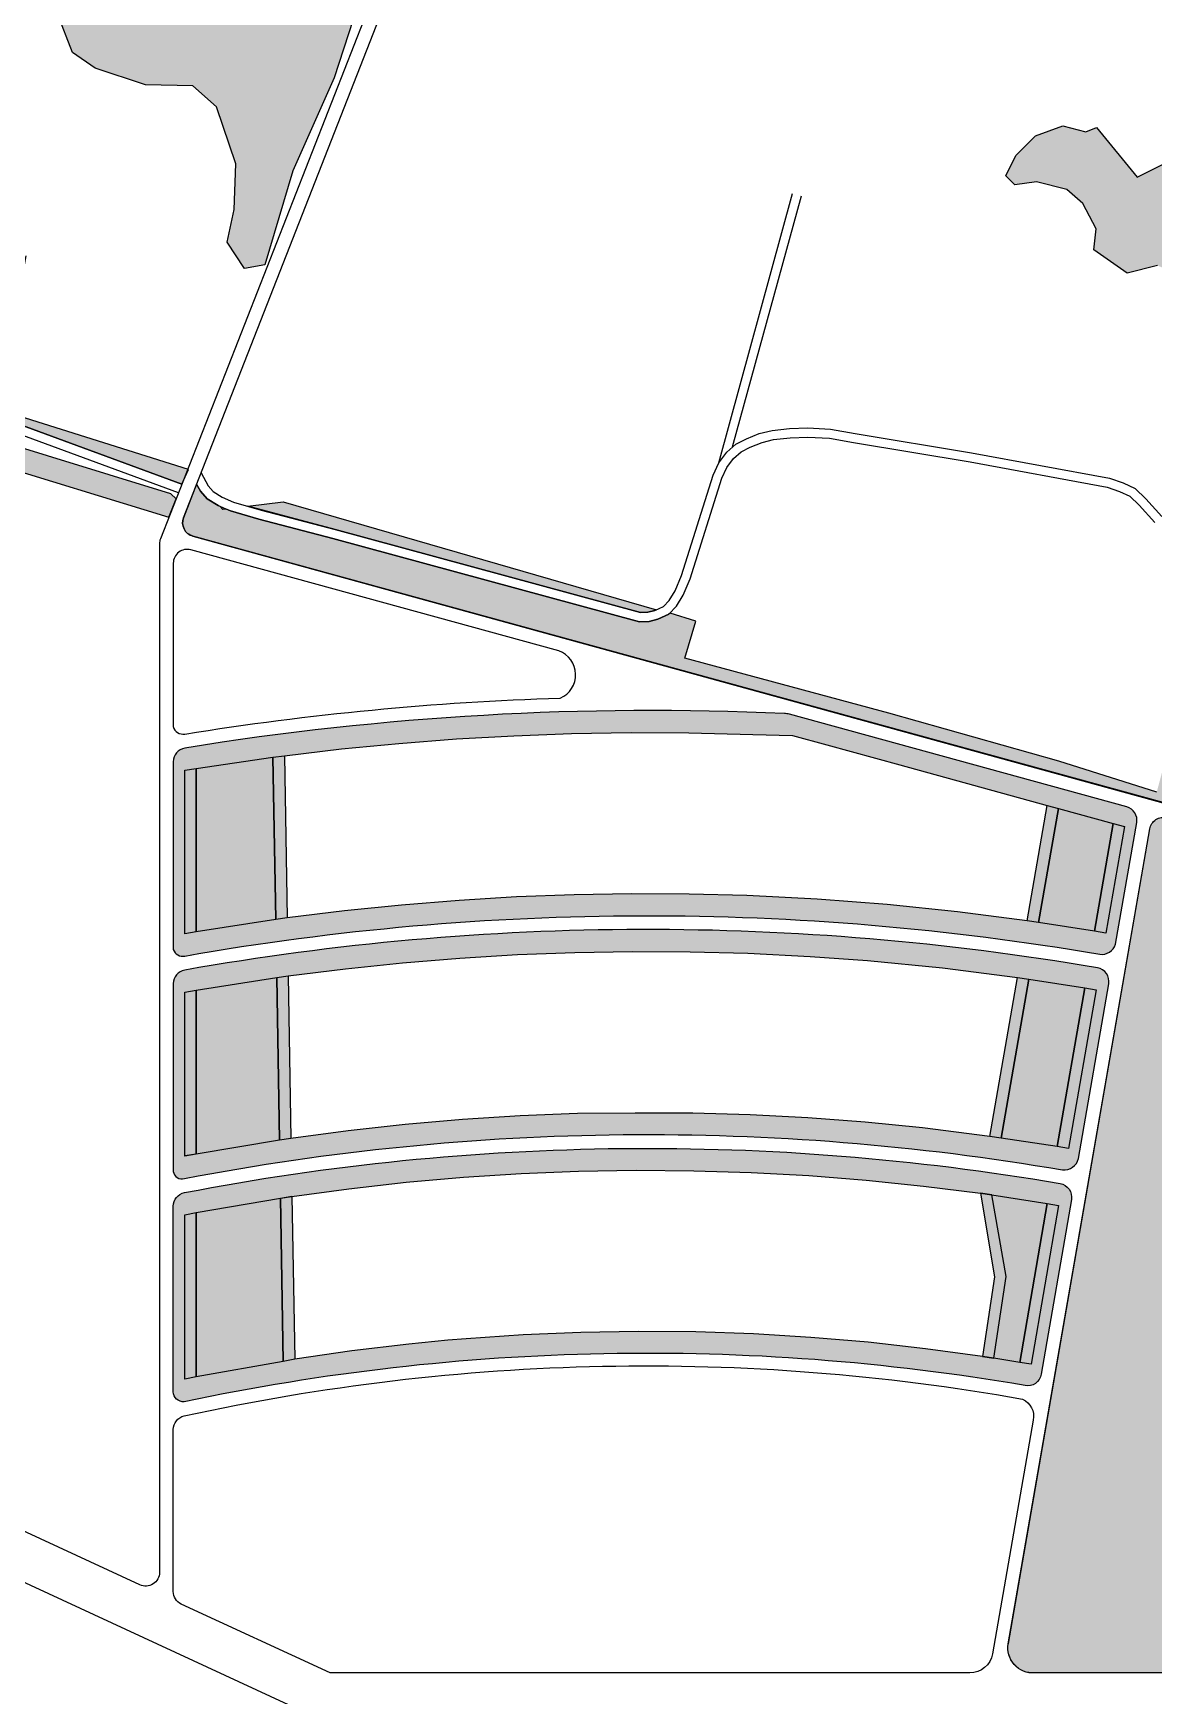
# Model space of a CAD drawing. Header units: millimetres. Extents: x 2240546 to 2245671, y 376439 to 383894.
# Drawn here: x 2243072 to 2243558, y 379638 to 380359 of the extents above; entities that cross this region are included whole.
import ezdxf

# ---------------------------------------------------------------- set-up
doc = ezdxf.new("R2010")
doc.units = ezdxf.units.MM
for name, color, linetype, true_color in [('благоустройство_внутридворовые_дороги', 7, 'Continuous', 0x000000), ('благоустройство_зеленые насаждения', 7, 'Continuous', 0x000000), ('благоустройство_озеленение', 7, 'Continuous', 0x000000), ('благоустройство_спорт', 7, 'Continuous', 0x000000)]:
    doc.layers.add(name, color=color, linetype=linetype, true_color=true_color)
for name, color, linetype, transparency in [('благоустройство_штриховка_зеленые насаждения', 90, 'Continuous', 0.5), ('благоустройство_штриховка_озеленение', 105, 'Continuous', 0.5), ('благоустройство_штриховка_спорт', 165, 'Continuous', 0.5)]:
    doc.layers.add(name, color=color, linetype=linetype, transparency=transparency)

msp = doc.modelspace()

# ---------------------------------------------------------------- hatches: boundary and pattern name
at = {"layer": 'благоустройство_штриховка_зеленые насаждения'}
h = msp.add_hatch(color=256, dxfattribs=at)
h.dxf.hatch_style = 1
h.paths.add_polyline_path([(2242625.456923899, 381006.5151220863), (2242656.245687682, 380976.6951140068), (2242700.504418848, 380940.1425219268), (2242720.709837013, 380961.3047459767), (2242724.558666031, 380989.2003028406), (2242752.460808051, 380982.4669700265), (2242773.62843347, 380962.2669715845), (2242763.529928206, 380956.6650962753), (2242759.363477375, 380937.7305929906), (2242762.772306765, 380918.7953408925), (2242761.636341696, 380900.9960391811), (2242754.817748734, 380887.7420366446), (2242769.969243357, 380859.717683824), (2242779.43904427, 380837.7527314849), (2242803.681996176, 380836.6167810981), (2242815.04631778, 380851.0074828351), (2242832.849020354, 380849.4926327147), (2242848.379792789, 380846.4629324739), (2242852.546243619, 380844.9480823535), (2242861.258423091, 380830.5573806164), (2242854.465987219, 380816.4594650371), (2242872.269623975, 380789.9507111505), (2242876.436074805, 380773.6662595596), (2242865.829374642, 380770.6365593188), (2242855.9812301, 380759.2755578225), (2242860.14768093, 380747.5356565928), (2242857.117195169, 380740.3403057243), (2242850.299536389, 380727.8433538412), (2242846.889772817, 380713.8315518377), (2242878.070892956, 380679.7058649681), (2242903.258302663, 380628.3739368396), (2242911.008274881, 380590.6015272381), (2242935.226938061, 380567.3568522813), (2242941.039417224, 380535.3959858259), (2242969.134000694, 380525.7108293962), (2243005.946368728, 380502.4661544394), (2243042.759670943, 380481.1586605313), (2243073.759559814, 380450.1660101933), (2243101.057286208, 380425.834806554), (2243114.024663782, 380406.7700096852), (2243139.95941893, 380398.7629447631), (2243161.699697793, 380412.1083025712), (2243183.439042474, 380422.4037421686), (2243208.992651447, 380422.7848883432), (2243231.876368834, 380424.3102218554), (2243217.001392024, 380384.6545457919), (2243202.508495569, 380340.0424718307), (2243184.58341518, 380299.6245034179), (2243172.378329956, 380258.8246400168), (2243163.606362848, 380257.2993065045), (2243155.978768446, 380268.7389334395), (2243159.029806207, 380282.8465835969), (2243159.792098556, 380302.6744216287), (2243151.401277623, 380327.4594063718), (2243141.103791635, 380336.6106586317), (2243120.50881966, 380336.9918048063), (2243098.769474979, 380344.2365773792), (2243088.853135166, 380351.1002037773), (2243082.368979288, 380367.8773747847), (2243074.360238711, 380373.97796002), (2243060.248488432, 380370.1650006461), (2243053.002040205, 380360.6326022118), (2243048.043403207, 380328.2216987212), (2243040.034662631, 380312.969861226), (2243027.067285057, 380307.2504221655), (2243009.141270486, 380296.1926902188), (2242995.337800201, 380289.6825038882), (2242985.802606562, 380296.5453814728), (2242974.741894044, 380306.0785287209), (2242962.156596826, 380299.2149023226), (2242952.621403188, 380299.5960484972), (2242959.867851415, 380315.2297809806), (2242970.928563934, 380336.2010575363), (2242981.988342271, 380355.265854405), (2242999.533210667, 380382.3384650097), (2243010.592989004, 380394.9215304686), (2243008.686323949, 380407.8857421022), (2242983.514795333, 380410.555262952), (2242966.352007293, 380409.0299294398), (2242946.900473841, 380397.5910513184), (2242927.448940389, 380397.9721974931), (2242916.007081696, 380401.0221157039), (2242905.969298249, 380406.8568720747), (2242893.764213024, 380429.3534821427), (2242890.332029089, 380452.6131333736), (2242886.898910972, 380474.3474510922), (2242876.982571159, 380502.945395209), (2242866.685085171, 380521.6290459032), (2242863.252901236, 380541.0749889467), (2242851.555076729, 380569.3052655355), (2242836.306427198, 380596.7455436682), (2242820.448691133, 380621.1366524037), (2242809.470186613, 380643.0888749098), (2242788.122264106, 380659.5530417894), (2242772.263593859, 380663.2117455404), (2242761.285089339, 380669.9196186885), (2242750.306584818, 380683.3346161711), (2242735.057935288, 380690.0424893191), (2242718.590178507, 380691.8718411947), (2242708.132947431, 380690.7965447176), (2242698.374484343, 380677.9910815891), (2242692.275211367, 380667.0149703361), (2242683.735855528, 380670.0641397331), (2242679.466644699, 380690.1870103638), (2242681.906727562, 380704.2115422002), (2242694.71529423, 380715.1876534532), (2242700.20454649, 380727.3835822279), (2242692.275211367, 380736.5303416054), (2242689.225107788, 380749.3358047339), (2242690.44514922, 380753.6040428389), (2242695.324380764, 380756.653212236), (2242696.544422195, 380765.7999716136), (2242692.885232083, 380774.3364478234), (2242683.735855528, 380784.0934903687), (2242676.41654112, 380794.459318454), (2242669.098160895, 380796.2886703296), (2242665.4380366, 380808.4845991042), (2242669.098160895, 380830.4368216103), (2242669.668011793, 380845.9200425395), (2242662.958718101, 380873.360320672), (2242651.980213581, 380897.7514294076), (2242643.440857742, 380917.2647656843), (2242634.902436084, 380944.0947606493), (2242624.533018098, 380961.7787450504), (2242620.263807269, 380983.1214332026), (2242618.433745122, 381000.1951344361)])
h = msp.add_hatch(color=256, dxfattribs=at)
h.dxf.hatch_style = 1
h.paths.add_polyline_path([(2243533.492427352, 380318.5526120659), (2243551.197457725, 380296.8830964526), (2243565.920162903, 380304.3435273719), (2243579.230385197, 380325.7161680722), (2243585.482863988, 380331.1600436902), (2243599.196652821, 380334.7895437068), (2243610.49091079, 380336.6039193083), (2243617.751371744, 380340.4348502109), (2243622.793150921, 380348.2988917158), (2243631.713652935, 380358.896852049), (2243636.554583026, 380368.1716585698), (2243636.151016488, 380372.4062000581), (2243638.97411389, 380377.4464650905), (2243639.377680427, 380383.4953821803), (2243636.958149564, 380386.7220204249), (2243640.587445859, 380396.6018684172), (2243644.823026143, 380403.4572578648), (2243652.688836904, 380407.6910505394), (2243659.949297858, 380412.9334952715), (2243664.991077036, 380424.2248570933), (2243671.679818728, 380434.3907519202), (2243676.519814637, 380442.8590860831), (2243677.527796799, 380451.1259893602), (2243680.956244007, 380457.7799479216), (2243685.998957367, 380462.820212954), (2243691.443368901, 380468.264088572), (2243692.452285245, 380472.0957682884), (2243698.905613123, 380475.1194780195), (2243706.367857347, 380478.9504089222), (2243711.409636525, 380482.3784780528), (2243718.065681853, 380484.1928536543), (2243718.670097479, 380478.9504089222), (2243719.073664016, 380472.2971991744), (2243713.83010157, 380461.6108788243), (2243707.174990422, 380449.7144755307), (2243705.359875184, 380439.8346275382), (2243703.947392301, 380433.5842795625), (2243699.712746199, 380429.3497380741), (2243695.678949185, 380420.4785421392), (2243693.863833946, 380411.6065973905), (2243694.872750291, 380398.7022908531), (2243693.863833946, 380389.4274843325), (2243687.208722799, 380377.8246160103), (2243679.544695307, 380363.1059338716), (2243676.318031367, 380357.8634891395), (2243669.057570413, 380346.5721273177), (2243664.82199013, 380340.9268208136), (2243661.393542922, 380333.2649590083), (2243671.678884546, 380323.1836801298), (2243686.401589723, 380319.3527492272), (2243711.813203062, 380318.1426662838), (2243730.165204534, 380321.3685557147), (2243749.92968889, 380320.159221585), (2243761.305220675, 380328.8244937517), (2243774.61544297, 380337.4942588008), (2243790.749696847, 380332.4532449547), (2243801.640388278, 380331.8489522967), (2243804.867052217, 380339.9136758739), (2243814.951544755, 380355.4395791841), (2243823.623554409, 380366.9323718919), (2243836.732927617, 380369.1503580791), (2243846.412919435, 380362.2949686316), (2243852.665398226, 380353.8266344686), (2243853.875163658, 380348.1805791508), (2243836.360189079, 380312.3071610993), (2243825.012682747, 380290.6492223783), (2243820.886401734, 380274.6635474546), (2243824.497014393, 380262.8030872188), (2243829.655566296, 380248.880394046), (2243841.5178068, 380245.7862958267), (2243852.349644777, 380255.5845231256), (2243875.044657441, 380253.0056087337), (2243886.907832126, 380257.6467560625), (2243901.136417434, 380273.9505276519), (2243917.197370904, 380137.9015518883), (2243889.360993534, 380145.9274956996), (2243876.847628316, 380138.75011636), (2243868.892136102, 380126.4882919795), (2243871.544278234, 380112.2383672186), (2243874.196420365, 380094.0114928831), (2243882.151912579, 380072.1386446294), (2243892.440056749, 380056.7939542353), (2243900.395548963, 380036.2472550489), (2243910.33991423, 379998.136381654), (2243911.452524754, 379983.5524859817), (2243902.409644925, 379965.4716303181), (2243898.685996268, 379954.3038227572), (2243901.345611854, 379929.8415767199), (2243909.856008057, 379913.355694243), (2243917.303305372, 379897.9338760375), (2243917.834854816, 379871.8759079998), (2243907.196392471, 379857.5181540657), (2243892.302732024, 379844.2229667756), (2243880.600236609, 379834.1192234862), (2243876.882193042, 379821.1917037241), (2243878.477775558, 379799.9201528736), (2243869.967379354, 379787.689029855), (2243851.350070251, 379779.1802597521), (2243839.8, 379792.86), (2243841.153188153, 379846.1743996146), (2243849.222938291, 379862.6714899671), (2243851.091301892, 379871.6100791354), (2243845.750584538, 379877.2823429328), (2243842.03, 379880.72), (2243822.33, 379875.34), (2243833.65, 379950.01), (2243829.05582158, 379965.8273168269), (2243819.710266847, 379974.1691014741), (2243812.034094992, 379976.5046514126), (2243807.027814723, 379981.8436931123), (2243806.69431182, 379990.8526707685), (2243818.041818151, 379994.5233555388), (2243827.720875787, 380001.5300053543), (2243828.722318677, 380011.2069248332), (2243821.713152627, 380015.2108317012), (2243810.365646296, 380013.2085038604), (2243806.359874735, 380017.5463816397), (2243807.361317625, 380031.2272079866), (2243804.691426039, 380034.5639218455), (2243799.68514577, 380038.9017996248), (2243801.020091563, 380046.2424203516), (2243808.696263418, 380053.2498189808), (2243812.702034979, 380061.9248257256), (2243813.035537882, 380071.935716116), (2243814.360207675, 380086.0965320463), (2243820.034427932, 380109.7874999699), (2243822.315699889, 380126.1341030982), (2243823.6599875, 380140.5802170492), (2243818.619142504, 380149.3158777041), (2243806.521488186, 380149.3158777041), (2243797.448714539, 380147.3000712165), (2243793.079546258, 380135.2052322918), (2243788.37500671, 380125.1261998545), (2243779.973909778, 380122.1024901232), (2243768.884237623, 380127.8136922332), (2243773.925082619, 380146.2921679729), (2243782.662485, 380157.7145721926), (2243784.342143877, 380167.1219187387), (2243776.277352393, 380169.1377252262), (2243767.539950012, 380184.5917424209), (2243750.066079432, 380193.6628716144), (2243732.509066672, 380203.5142646863), (2243721.084023251, 380213.2578285848), (2243719.73973564, 380224.6802328046), (2243710.329722363, 380228.7118457794), (2243703.272913042, 380230.0559663757), (2243690.838953276, 380224.3447642658), (2243679.413909854, 380216.9532242072), (2243672.357100533, 380206.2025058786), (2243668.3242377, 380197.131376685), (2243666.600672278, 380182.9990156754), (2243657.863269897, 380165.864660532), (2243653.830407064, 380151.0823292285), (2243649.125867516, 380139.3237076562), (2243642.740734909, 380128.2367719752), (2243635.012248873, 380125.5485307828), (2243628.963421714, 380133.2762881939), (2243627.619134103, 380153.4343530685), (2243627.282828655, 380164.5212887495), (2243621.848693121, 380168.5536505381), (2243610.087344252, 380169.5615537819), (2243600.677330974, 380179.3043688667), (2243596.645402323, 380188.7109665991), (2243604.710193808, 380198.7899990364), (2243615.799865962, 380202.1499261201), (2243629.578113339, 380206.5177564474), (2243634.954329601, 380222.6442083471), (2243631.930383113, 380233.3949266757), (2243628.233825728, 380248.5134753317), (2243617.815830288, 380255.2325806853), (2243603.365906197, 380255.2325806853), (2243589.252287554, 380249.5213785754), (2243575.810345626, 380251.2009677103), (2243560.016133923, 380258.592507769), (2243546.780646172, 380255.2992251049), (2243532.330722081, 380265.3782575422), (2243533.339638426, 380274.4493867357), (2243527.626182533, 380285.5363224167), (2243520.569373212, 380291.5837418792), (2243507.463736732, 380294.9429201491), (2243498.053723454, 380293.5995483666), (2243494.136542672, 380297.4328649074), (2243498.477280667, 380306.4015227054), (2243507.014054636, 380314.936202836), (2243518.878652453, 380319.2758368471), (2243528.862285316, 380316.6720421743)])
h = msp.add_hatch(color=256, dxfattribs=at)
h.dxf.hatch_style = 1
h.paths.add_polyline_path([(2242944.164672776, 380182.4848058838), (2242962.185129078, 380176.4393604329), (2243049.412869368, 380174.2546935765), (2243130.699966196, 380149.2553586042), (2243133.841876763, 380157.2721296943), (2243131.605240284, 380159.4391799574), (2243051.038001383, 380184.2171271555), (2242963.939422509, 380186.398559093), (2242945.991916743, 380192.4195313298)])
h = msp.add_hatch(color=256, dxfattribs=at)
h.dxf.hatch_style = 1
h.paths.add_polyline_path([(2243137.622971135, 380039.4503280242), (2243142.622971135, 380040.2600101806), (2243142.622971135, 379969.3171794461), (2243137.622971135, 379968.4576889469)])
h.paths.add_polyline_path([(2243175.91895408, 380045.1199794909), (2243180.908665497, 380045.7690168041), (2243182.103394606, 379975.324799218), (2243177.114263431, 379974.6415499837)])
h.paths.add_polyline_path([(2243137.622971135, 379943.0731021537), (2243142.622971135, 379943.9519226355), (2243142.622971135, 379872.8366695122), (2243137.622971135, 379871.8987043488)])
h.paths.add_polyline_path([(2243177.541407762, 379949.4560518305), (2243182.530314158, 379950.1525548845), (2243183.726435035, 379879.6262754297), (2243178.738214979, 379878.8893041724)])
h.paths.add_polyline_path([(2243137.622971135, 379846.4403131374), (2243142.622971135, 379847.40141357), (2243142.622971135, 379776.0611566682), (2243137.622971135, 379775.1436938134)])
h.paths.add_polyline_path([(2243179.165966286, 379853.6680169907), (2243184.15218348, 379854.5230822528), (2243185.351847626, 379783.7878838211), (2243180.367530269, 379782.8207987048)])
h = msp.add_hatch(color=256, dxfattribs=at)
h.dxf.hatch_style = 1
h.paths.add_polyline_path([(2243512.121899586, 380024.2028873942), (2243516.965822873, 380022.8730318527), (2243508.379076073, 379973.4083673158), (2243503.428526628, 379974.1239940402)])
h.paths.add_polyline_path([(2243540.763223874, 380016.3396695924), (2243545.607147161, 380015.0098140509), (2243537.576163776, 379968.7466705872), (2243532.647222623, 379969.5867736832)])
h.paths.add_polyline_path([(2243499.150608761, 379949.4806946363), (2243504.101687316, 379948.7681159048), (2243492.126195383, 379879.7823049844), (2243487.171936965, 379880.4765658805)])
h.paths.add_polyline_path([(2243528.37127305, 379944.9548128083), (2243533.300271314, 379944.1150387017), (2243521.343979959, 379875.2398343002), (2243516.411685669, 379876.0606213774)])
h.paths.add_polyline_path([(2243484.00710649, 379784.944578912), (2243488.949807157, 379784.1896798324), (2243494.268015382, 379819.6155704737), (2243488.096382373, 379855.0915745343), (2243483.140630134, 379855.7931566989), (2243489.20315462, 379819.5567311684)])
h.paths.add_polyline_path([(2243512.120885029, 379851.3431096971), (2243517.049843052, 379850.5031037855), (2243505.079378674, 379781.546254507), (2243500.149930444, 379782.3834365447)])
at = {"layer": 'благоустройство_штриховка_озеленение'}
h = msp.add_hatch(color=256, dxfattribs=at)
h.dxf.hatch_style = 1
h.paths.add_polyline_path([(2243057.941386391, 380195.6027999002), (2243060.438694962, 380191.5990694872), (2243136.317466736, 380163.5887442849), (2243139.21, 380169.97)])
h = msp.add_hatch(color=256, dxfattribs=at)
h.dxf.hatch_style = 1
edge = h.paths.add_edge_path()
edge.add_line((2243142.779978686, 380163.6351012771), (2243137.076543968, 380149.0824494499))
edge.add_arc((2243142.662838067, 380146.8930846467), 5.999999999962319, 158.5989323313659, 254.6482013862462)
edge.add_line((2243141.074368329, 380141.1071738374), (2243569.715937853, 380023.3348014154))
edge.add_line((2243569.715937853, 380023.3348014154), (2243706.948482131, 379982.5761734819))
edge.add_line((2243706.948482131, 379982.5761734819), (2243714.530533442, 379981.1228920427))
edge.add_line((2243714.530533442, 379981.1228920427), (2243717.405012169, 379981.1228920427))
edge.add_line((2243717.405012169, 379981.1228920427), (2243702.76, 379984.85))
edge.add_line((2243702.76, 379984.85), (2243700.42, 379986.84))
edge.add_line((2243700.42, 379986.84), (2243674.97, 379995.19))
edge.add_line((2243674.97, 379995.19), (2243661.38, 380001.97))
edge.add_line((2243661.38, 380001.97), (2243663.73, 380013.36))
edge.add_line((2243663.73, 380013.36), (2243646.01, 380018.95))
edge.add_line((2243646.01, 380018.95), (2243620.24, 380025.07))
edge.add_line((2243620.24, 380025.07), (2243584.23, 380032.27))
edge.add_line((2243584.23, 380032.27), (2243562.19, 380039.46))
edge.add_line((2243562.19, 380039.46), (2243559.65, 380029.96))
edge.add_line((2243559.65, 380029.96), (2243517.15, 380043.33))
edge.add_line((2243517.15, 380043.33), (2243443.39, 380064.2))
edge.add_line((2243443.39, 380064.2), (2243354.72, 380088.14))
edge.add_line((2243354.72, 380088.14), (2243359.56, 380104.21))
edge.add_line((2243359.56, 380104.21), (2243348.322389927, 380107.6531052628))
edge.add_line((2243348.322389927, 380107.6531052628), (2243347.850451587, 380107.1597927433))
edge.add_line((2243347.850451587, 380107.1597927433), (2243343.095211821, 380105.0803551991))
edge.add_line((2243343.095211821, 380105.0803551991), (2243339.289024037, 380104.0557131123))
edge.add_line((2243339.289024037, 380104.0557131123), (2243335.095036994, 380103.9201863125))
edge.add_line((2243335.095036994, 380103.9201863125), (2243201.867168381, 380140.1205321899))
edge.add_line((2243201.867168381, 380140.1205321899), (2243169.718984821, 380148.4960436429))
edge.add_line((2243169.718984821, 380148.4960436429), (2243157.434899265, 380152.0955914153))
edge.add_line((2243157.434899265, 380152.0955914153), (2243155.647679822, 380152.8614147996))
edge.add_line((2243155.647679822, 380152.8614147996), (2243154.14, 380152.67))
edge.add_line((2243154.14, 380152.67), (2243152.993179122, 380153.9988681314))
edge.add_line((2243152.993179122, 380153.9988681314), (2243152.05917195, 380154.3990901273))
edge.add_line((2243152.05917195, 380154.3990901273), (2243147.287999438, 380157.3517258873))
edge.add_line((2243147.287999438, 380157.3517258873), (2243144.426349171, 380160.5703971551))
edge.add_line((2243144.426349171, 380160.5703971551), (2243142.779978686, 380163.6351012771))
h = msp.add_hatch(color=256, dxfattribs=at)
h.dxf.hatch_style = 1
h.paths.add_polyline_path([(2243164.995793205, 380154.0482498448), (2243180.29, 380155.99), (2243342.433583322, 380109.1567610619), (2243341.766604961, 380108.8650954649), (2243338.696685096, 380108.0386598618), (2243335.565196727, 380107.9374672275), (2243202.895842473, 380143.9860549694)])
h = msp.add_hatch(color=256, dxfattribs=at)
h.dxf.hatch_style = 1
edge = h.paths.add_edge_path()
edge.add_arc((2243340.552898214, 378795.8054853888), 1269.593781515118, 87.40784220203356, 99.19585911385056)
edge.add_arc((2243138.622971135, 380043.1601078742), 6.000000000001146, 99.24228703845156, 179.9999999994442)
edge.add_line((2243132.622971135, 380043.1601078743), (2243132.622971135, 379961.6096358127))
edge.add_arc((2243136.660837912, 379962.9645123364), 4.259114756090709, 198.5487993448523, 282.5328317416456)
edge.add_arc((2243338.432916814, 378815.239163199), 1161.0714853913, 80.25523879546358, 99.96141404118282, ccw=False)
edge.add_arc((2243535.700076577, 379965.9676636496), 6.45263073130116, 263.370842090811, 341.1488657056317)
edge.add_line((2243541.806596412, 379963.8827514558), (2243550.979520991, 380016.7241415324))
edge.add_arc((2243545.067931919, 380017.7503552756), 5.999999999869393, 350.1519621344655, 434.6482013859519)
edge.add_line((2243546.656401657, 380023.5362660848), (2243400.167059047, 380063.7535966443))
edge.add_arc((2243397.108235887, 380051.504854436), 12.62489939813343, 75.97856051413208, 86.0774830765827)
h.paths.add_polyline_path([(2243137.622971135, 380039.4503280242), (2243142.622971135, 380040.2600101806), (2243175.918954081, 380045.119979491), (2243180.908665499, 380045.7690168043), (2243205.737682293, 380048.6934935662), (2243230.620513547, 380051.1170277423), (2243255.54742611, 380053.038664652), (2243280.507576508, 380054.4575722443), (2243305.491009632, 380055.3732047919), (2243331.494098765, 380055.7912431902), (2243356.494050671, 380055.6791681207), (2243384.214986367, 380054.9961085299), (2243401.511757915, 380054.5699062608), (2243416.405403506, 380050.4809899121), (2243448.091739414, 380041.781791576), (2243512.121899586, 380024.2028873942), (2243516.965822873, 380022.8730318527), (2243540.763223874, 380016.3396695924), (2243545.607147161, 380015.0098140509), (2243537.576163776, 379968.7466705872), (2243532.647222623, 379969.5867736832), (2243508.379076073, 379973.4083673158), (2243503.428526629, 379974.1239940401), (2243473.09616463, 379978.0389792031), (2243442.671876091, 379981.1601904476), (2243412.176429839, 379983.4854971108), (2243381.6306433, 379985.0133118439), (2243356.639011297, 379985.669058808), (2243331.639178932, 379985.7909337488), (2243306.64228468, 379985.378880549), (2243281.659847056, 379984.4330825134), (2243256.703454034, 379982.9539816907), (2243231.784417198, 379980.9422557321), (2243206.913987549, 379978.3988141741), (2243182.103394617, 379975.3247992195), (2243177.114263431, 379974.6415499837), (2243142.622971135, 379969.3171794461), (2243137.622971135, 379968.4576889469)], flags=16)
h = msp.add_hatch(color=256, dxfattribs=at)
h.dxf.hatch_style = 1
edge = h.paths.add_edge_path()
edge.add_arc((2243562.506055753, 380012.9628753265), 5.999999999739971, 74.6482013890627, 170.151962141585, ccw=False)
edge.add_line((2243564.09452549, 380018.7487861352), (2243705.971457595, 379978.6906285734))
edge.add_line((2243705.971457595, 379978.6906285734), (2243714.15064333, 379977.1228920427))
edge.add_line((2243714.15064333, 379977.1228920427), (2243720.018846074, 379977.1228920427))
edge.add_line((2243720.018846074, 379977.1228920427), (2243724.487987264, 379979.3202979218))
edge.add_line((2243724.487987264, 379979.3202979218), (2243728.89, 379978.2))
edge.add_line((2243728.89, 379978.2), (2243740.04, 379973.2))
edge.add_line((2243740.04, 379973.2), (2243833.65, 379950.01))
edge.add_line((2243833.65, 379950.01), (2243822.33, 379875.34))
edge.add_line((2243822.33, 379875.34), (2243842.03, 379880.72))
edge.add_line((2243842.03, 379880.72), (2243845.750584538, 379877.2823429328))
edge.add_line((2243845.750584538, 379877.2823429328), (2243851.091301892, 379871.6100791354))
edge.add_line((2243851.091301892, 379871.6100791354), (2243849.222938291, 379862.6714899671))
edge.add_line((2243849.222938291, 379862.6714899671), (2243841.153188153, 379846.1743996146))
edge.add_line((2243841.153188153, 379846.1743996146), (2243839.8, 379792.86))
edge.add_line((2243839.8, 379792.86), (2243851.350070251, 379779.1802597521))
edge.add_line((2243851.350070251, 379779.1802597521), (2243869.967379354, 379787.689029855))
edge.add_line((2243869.967379354, 379787.689029855), (2243878.477775558, 379799.9201528736))
edge.add_line((2243878.477775558, 379799.9201528736), (2243876.882193042, 379821.1917037241))
edge.add_line((2243876.882193042, 379821.1917037241), (2243880.600236609, 379834.1192234862))
edge.add_line((2243880.600236609, 379834.1192234862), (2243892.302732024, 379844.2229667756))
edge.add_line((2243892.302732024, 379844.2229667756), (2243907.196392471, 379857.5181540657))
edge.add_line((2243907.196392471, 379857.5181540657), (2243917.834854816, 379871.8759079998))
edge.add_line((2243917.834854816, 379871.8759079998), (2243917.303305372, 379897.9338760375))
edge.add_line((2243917.303305372, 379897.9338760375), (2243909.856008057, 379913.355694243))
edge.add_line((2243909.856008057, 379913.355694243), (2243901.345611854, 379929.8415767199))
edge.add_line((2243901.345611854, 379929.8415767199), (2243899.743455141, 379944.5776731383))
edge.add_line((2243899.743455141, 379944.5776731383), (2243936.461422321, 379941.559764648))
edge.add_line((2243936.461422321, 379941.559764648), (2243933.940350863, 379647.5474403905))
edge.add_line((2243933.940350863, 379647.5474403905), (2243506.58904413, 379647.5474403905))
edge.add_arc((2243505.982734065, 379658.4711097861), 10.9404828486418, 169.8017246605012, 273.1768995035378, ccw=False)
edge.add_line((2243495.215100584, 379660.4081782346), (2243556.594466682, 380013.989089069))
h = msp.add_hatch(color=256, dxfattribs=at)
h.dxf.hatch_style = 1
edge = h.paths.add_edge_path()
edge.add_line((2243525.667791328, 379870.913831076), (2243538.824985008, 379946.7069325655))
edge.add_arc((2243532.913395936, 379947.7331463085), 5.999999999839527, 350.1519621361084, 440.2557780650152)
edge.add_arc((2243338.432916813, 378815.2391632131), 1155.071485377357, 80.25577806603887, 100.0139633716163)
edge.add_arc((2243138.622971135, 379946.8050093375), 6.00000000003343, 100.0139633699121, 179.9999999988883)
edge.add_line((2243132.622971135, 379946.8050093377), (2243132.622971135, 379865.2942452447))
edge.add_arc((2243136.32722279, 379865.7474230652), 3.731869565847386, 186.974900513125, 288.1875841807829)
edge.add_arc((2243338.432916814, 378815.2391632027), 1066.071485387658, 80.2644941096932, 100.86451425115752, ccw=False)
edge.add_arc((2243519.452618477, 379872.2769251636), 6.362892349634053, 263.2596001792808, 347.6299042344987)
h.paths.add_polyline_path([(2243137.622971135, 379943.0731021537), (2243142.622971135, 379943.9519226355), (2243177.541407759, 379949.45605183), (2243182.530314161, 379950.1525548849), (2243207.333722035, 379953.2844299921), (2243232.199595462, 379955.8742974889), (2243257.116159132, 379957.9209268856), (2243282.071056196, 379959.4233130672), (2243307.052925901, 379960.3807807784), (2243332.049635291, 379960.7928641921), (2243357.049445937, 379960.6593712386), (2243382.040517389, 379959.9803589783), (2243409.111647141, 379958.6282243769), (2243434.045832285, 379956.8136016555), (2243466.650653325, 379953.6126696484), (2243499.150608756, 379949.4806946371), (2243504.101687316, 379948.7681159048), (2243528.37127305, 379944.9548128083), (2243533.300271314, 379944.1150387017), (2243521.343979959, 379875.2398343002), (2243516.411685669, 379876.0606213774), (2243492.126195383, 379879.7823049844), (2243487.17193696, 379880.4765658811), (2243457.948856815, 379884.1498050549), (2243433.072820641, 379886.6388592932), (2243408.145629237, 379888.5490708742), (2243383.180916341, 379889.8793991503), (2243358.191858467, 379890.6291410266), (2243333.192272163, 379890.6291410266), (2243308.195431546, 379890.3855321516), (2243283.215020992, 379889.3923199546), (2243258.264510952, 379887.8187858326), (2243233.357381819, 379885.6657847536), (2243208.508068893, 379882.9233383088), (2243183.726435043, 379879.6262754308), (2243178.738214979, 379878.8893041724), (2243142.622971132, 379872.8366695116), (2243137.622971135, 379871.9987083057)], flags=16)
h = msp.add_hatch(color=256, dxfattribs=at)
h.dxf.hatch_style = 1
edge = h.paths.add_edge_path()
edge.add_arc((2243503.628581799, 379778.0765964673), 5.837675566599984, 258.41486107944627, 351.5312940072565, ccw=False)
edge.add_arc((2243338.432916814, 378815.2391631992), 971.0714853910773, 80.27557158267672, 101.9490386183172)
edge.add_arc((2243137.141882335, 379769.7834167894), 4.520124030944916, 181.3273095144972, 273.0288667729745, ccw=False)
edge.add_line((2243132.622971135, 379769.6787133178), (2243132.622971135, 379850.1992693614))
edge.add_arc((2243138.622971135, 379850.1992693614), 6, 100.92571688818362, 179.9999999994442, ccw=False)
edge.add_arc((2243338.462948024, 378814.9476614121), 1060.36327142229, 80.26942057166218, 100.92571689007252, ccw=False)
edge.add_arc((2243516.666617127, 379854.1422343592), 5.999999999995715, -9.84803786389159, 80.26942057447428, ccw=False)
edge.add_line((2243522.578206198, 379853.1160206161), (2243509.40260596, 379777.2168866276))
h.paths.add_polyline_path([(2243137.622971135, 379846.4403131374), (2243142.622971135, 379847.40141357), (2243179.165966286, 379853.6680169906), (2243184.153918492, 379854.4207818751), (2243208.923921223, 379857.7974905738), (2243233.768499243, 379860.5839893746), (2243258.671949037, 379862.7784865358), (2243283.620793527, 379864.3798006058), (2243308.600489363, 379865.386996692), (2243333.59664326, 379865.7995167131), (2243358.596783725, 379865.6171258338), (2243383.584537841, 379864.8399335095), (2243408.547130508, 379863.4683571045), (2243433.469923562, 379861.5031897553), (2243458.339116395, 379858.9455152059), (2243483.140011989, 379855.7968514237), (2243488.096382373, 379855.0915745343), (2243512.120885029, 379851.3431096971), (2243517.049843052, 379850.5031037855), (2243505.079378674, 379781.546254507), (2243500.149930444, 379782.3834365447), (2243488.949807157, 379784.1896798324), (2243484.007106485, 379784.9445789127), (2243459.238848457, 379788.3405786962), (2243434.391813647, 379791.1040760232), (2243409.482304606, 379793.2332441919), (2243384.526566591, 379794.7266891089), (2243359.541002897, 379795.5834326599), (2243334.541727846, 379795.8029278829), (2243309.544704658, 379795.3850243652), (2243284.566807608, 379794.3300069116), (2243259.810501628, 379792.6535859456), (2243251.781895798, 379791.9745616154), (2243234.918344829, 379790.3315543854), (2243210.094177894, 379787.375782227), (2243185.351847589, 379783.7878838163), (2243180.367530269, 379782.8207987048), (2243142.622971135, 379776.0611566682), (2243137.622971135, 379775.1436938134)], flags=16)
at = {"layer": 'благоустройство_штриховка_спорт'}
h = msp.add_hatch(color=256, dxfattribs=at)
h.dxf.hatch_style = 1
h.paths.add_polyline_path([(2243142.622971135, 380040.2600101806), (2243175.918954081, 380045.119979491), (2243177.114263431, 379974.6415499838), (2243142.622971135, 379969.3171794461)])
h.paths.add_polyline_path([(2243142.622971135, 379943.9519226355), (2243177.541407759, 379949.45605183), (2243178.738214979, 379878.8893041724), (2243142.622971135, 379872.8366695121)])
h.paths.add_polyline_path([(2243142.622971135, 379847.40141357), (2243179.165966286, 379853.6680169906), (2243180.367530231, 379782.8207986981), (2243142.622971135, 379776.0611566682)])
h = msp.add_hatch(color=256, dxfattribs=at)
h.dxf.hatch_style = 1
h.paths.add_polyline_path([(2243516.965822873, 380022.8730318527), (2243540.763223874, 380016.3396695924), (2243532.647222623, 379969.5867736832), (2243508.379076073, 379973.4083673158)])
h.paths.add_polyline_path([(2243504.101687316, 379948.7681159048), (2243528.37127305, 379944.9548128083), (2243516.411685669, 379876.0606213774), (2243492.126195383, 379879.7823049844)])
h.paths.add_polyline_path([(2243488.096382373, 379855.0915745343), (2243512.120885029, 379851.3431096971), (2243500.149930444, 379782.3834365447), (2243488.949807157, 379784.1896798324), (2243494.268015382, 379819.6155704737)])

# ---------------------------------------------------------------- linework, layer by layer
at = {"layer": 'благоустройство_внутридворовые_дороги'}
for points in [[(2243269.804042764, 380504.1876571797), (2243127.036677036, 380139.9082591256, 0.09365214069075949), (2243126.622971135, 380137.7188943223), (2243126.622971135, 379691.2419017968, -0.5477529180937019), (2243118.101752457, 379685.7973213377), (2241118.415955235, 380611.7906501511)], [(2241109.499451136, 380593.8793447624), (2243196.296541834, 379627.5474403905), (2243933.769144269, 379627.5474403905), (2243932.29922066, 379456.155600246), (2243929.765245869, 379159.5767439401, -0.412163298836922), (2243919.750223848, 379149.6621928297), (2243278.329281455, 379150.649148562), (2243278.329281455, 379134.9264967052)], [(2243882.087317172, 380435.3114695699), (2243919.202994312, 380120.9123357107), (2243936.461422321, 379941.559764648), (2243933.940350863, 379647.5474403905), (2243506.58904413, 379647.5474403905, -0.480570752693904), (2243495.192224036, 379660.2763959901), (2243556.594466682, 380013.989089069, -0.4426367128935774), (2243564.09452549, 380018.7487861352), (2243565.642344451, 380018.3238463706), (2243705.971457595, 379978.6906285734), (2243714.15064333, 379977.1228920427), (2243720.018846074, 379977.1228920427), (2243724.487987264, 379979.3202979217), (2243717.405012169, 379981.1228920427), (2243714.530533442, 379981.1228920427), (2243706.948482131, 379982.5761734819), (2243569.777538599, 380023.4105769143), (2243141.074368329, 380141.1071738374, -0.4454863013329899), (2243137.076543968, 380149.0824494499), (2243275.319973116, 380501.8187551066, -0.07413038083539251)], [(2243509.40260596, 379777.2168866277, -0.4302358476024196), (2243502.456237391, 379772.3578496987, 0.09485126577801721), (2243137.380721528, 379765.2696071906, -0.422938832909356), (2243132.622971135, 379769.6787133179), (2243132.622971135, 379850.1992693615, -0.3594026319964053), (2243137.485754112, 379856.0905117976, -0.09037494644651466), (2243517.680709749, 379860.055914783, -0.4148141316958213), (2243522.578206198, 379853.1160206162), (2243509.40260596, 379777.2168866277)]]:
    msp.add_lwpolyline(points, format="xyb", dxfattribs=at)
for points in [[(2243369.440423702, 380172.8501203116), (2243401.538031973, 380289.8658019323)], [(2243375.49323654, 380179.7952408004), (2243405.39554135, 380288.8076802927)], [(2243134.857601417, 380159.8638113712), (2243057.879698867, 380188.279876015), (2243054.344273669, 380193.3291414632), (2243052.94809866, 380199.709408054), (2243064.754441178, 380263.5267130096)], [(2243136.317466736, 380163.5887442849), (2243060.438694962, 380191.5990694872), (2243058.080516433, 380194.9670008391), (2243057.028240555, 380199.7757107677), (2243068.687697992, 380262.7990518025)], [(2243142.779978686, 380163.6351012773), (2243144.426349171, 380160.5703971551), (2243147.287999438, 380157.3517258873), (2243152.05917195, 380154.3990901273), (2243157.434899265, 380152.0955914153), (2243169.718984821, 380148.4960436429), (2243201.867168381, 380140.1205321899), (2243335.095036994, 380103.9201863125), (2243339.289024037, 380104.0557131123), (2243343.095211821, 380105.0803551991), (2243347.850451587, 380107.1597927433), (2243351.189605995, 380110.6501781016), (2243354.092627367, 380115.4637995405), (2243357.026052418, 380122.5565999856), (2243370.85302822, 380166.1977476932), (2243372.914200247, 380170.8187182973), (2243375.915719643, 380174.8606334317), (2243379.157407392, 380177.6812600534), (2243383.143787468, 380179.685922244), (2243388.264889949, 380181.797756513), (2243393.316050433, 380183.0603964954), (2243400.421499483, 380183.8353525847), (2243408.085226483, 380184.0402781355), (2243417.533711432, 380183.5840885561), (2243427.972467697, 380181.7132491205), (2243478.575504863, 380173.3676368273), (2243538.069350416, 380162.3183310621), (2243543.524520453, 380160.5077686137), (2243547.918537373, 380158.4576416683), (2243552.014784861, 380154.4621158519), (2243558.893762547, 380146.9503103282)], [(2243144.695288766, 380168.5221285021), (2243147.727798166, 380162.8771390279), (2243149.88941217, 380160.4458409187), (2243153.909662033, 380157.9579129548), (2243158.789884256, 380155.8667381348), (2243170.785855878, 380152.3516150317), (2243202.895842473, 380143.9860549694), (2243335.565196727, 380107.9374672275), (2243338.696685096, 380108.0386598618), (2243341.766604961, 380108.8650954649), (2243345.513857588, 380110.5037463395), (2243347.993057331, 380113.0952295181), (2243350.511555071, 380117.2712562028), (2243353.264442457, 380123.9275301953), (2243367.108014246, 380167.6210586951), (2243369.440423702, 380172.8501203116), (2243372.962900724, 380177.5935689815), (2243376.911097165, 380181.0289362497), (2243381.480452108, 380183.3267635808), (2243387.010714399, 380185.6073266953), (2243392.610918686, 380187.0072113091), (2243400.150741246, 380187.8295423628), (2243408.128277909, 380188.0428590812), (2243417.984859181, 380187.566965889), (2243428.65076989, 380185.6554157133), (2243479.266223824, 380177.3077556078), (2243539.069225492, 380166.2010328034), (2243545.005137776, 380164.2309127518), (2243550.225319276, 380161.795320229), (2243554.888548588, 380157.2467539719), (2243561.897377422, 380149.5931517135)]]:
    msp.add_lwpolyline(points, dxfattribs=at)
for points in [[(2243300.094255335, 380091.2276842142), (2243140.211440873, 380135.122071925, 0.4950551872508789), (2243132.622971135, 380129.3361611157), (2243132.622971135, 380058.4230471698, 0.3890766340494847), (2243137.663938242, 380055.1614969185, -0.03214770482761423), (2243300.683708154, 380070.78659965, 0.6786957764573524)], [(2243397.971872048, 380064.1001796558, 0.05148033281752039), (2243137.659312947, 380049.0822158516, 0.3677188848560001), (2243132.622971135, 380043.1601078743), (2243132.622971135, 379961.6096358127, 0.3837840991069358), (2243137.58506163, 379958.8068845241, -0.08619694218767628), (2243534.955167693, 379959.55817427, 0.35302893449196), (2243541.806596412, 379963.8827514558), (2243550.979520991, 380016.7241415324, 0.3863504110770867), (2243546.656401657, 380023.5362660848), (2243400.167059047, 380063.7535966443, 0.04409340499910623)], [(2243525.667791328, 379870.913831076), (2243538.824985008, 379946.7069325655, 0.414744363940392), (2243533.928896616, 379953.6465851024, 0.08642556948088322), (2243137.579642074, 379952.7136017648, 0.3639012378738924), (2243132.622971135, 379946.8050093377), (2243132.622971135, 379865.2942452447, 0.4727655451533574), (2243137.492047711, 379862.2019987803, -0.09012739521944792), (2243518.705799423, 379865.9580122544, 0.385719027702841)], [(2243478.479206514, 379647.5474403905), (2243200.702502705, 379647.5474403905), (2243136.101752457, 379677.4620719049, -0.2921959162995202), (2243132.622971135, 379682.9066523639), (2243132.622971135, 379753.2658684151, -0.3539962766587507), (2243137.372949951, 379759.1342111998, -0.09840378378003649), (2243501.429941428, 379766.4462604615, -0.3563675520685228), (2243505.957353207, 379757.37022343), (2243488.331854967, 379655.837084154, -0.3647213140141251)]]:
    msp.add_lwpolyline(points, format="xyb", close=True, dxfattribs=at)
at = {"layer": 'благоустройство_зеленые насаждения'}
for points in [[(2243217.001392024, 380384.6545457919), (2243202.508495569, 380340.0424718307), (2243184.58341518, 380299.6245034179), (2243172.378329956, 380258.8246400168), (2243163.606362848, 380257.2993065045), (2243155.978768446, 380268.7389334395), (2243159.029806207, 380282.8465835969), (2243159.792098556, 380302.6744216287), (2243151.401277623, 380327.4594063718), (2243141.103791635, 380336.6106586317), (2243120.50881966, 380336.9918048063), (2243098.769474979, 380344.2365773792), (2243088.853135166, 380351.1002037773), (2243082.368979288, 380367.8773747847)], [(2243560.016133923, 380258.592507769), (2243546.780646172, 380255.2992251049), (2243532.330722081, 380265.3782575422), (2243533.339638426, 380274.4493867357), (2243527.626182533, 380285.5363224167), (2243520.569373212, 380291.5837418792), (2243507.463736732, 380294.9429201491), (2243498.053723454, 380293.5995483666), (2243494.136542672, 380297.4328649074), (2243498.477280667, 380306.4015227054), (2243507.014054636, 380314.936202836), (2243518.878652453, 380319.2758368471), (2243528.862285316, 380316.6720421743), (2243533.492427352, 380318.5526120659), (2243551.197457725, 380296.8830964526), (2243565.920162903, 380304.3435273719)]]:
    msp.add_lwpolyline(points, dxfattribs=at)
for points in [[(2242944.164672776, 380182.4848058838), (2242962.185129078, 380176.4393604329), (2243049.412869368, 380174.2546935765), (2243130.699966196, 380149.2553586042), (2243133.841876763, 380157.2721296943), (2243131.605240284, 380159.4391799574), (2243051.038001383, 380184.2171271555), (2242963.939422509, 380186.398559093), (2242945.991916743, 380192.4195313298)], [(2243175.91895408, 380045.1199794909), (2243180.908665497, 380045.7690168041), (2243182.103394606, 379975.324799218), (2243177.114263431, 379974.6415499837)], [(2243137.622971135, 380039.4503280242), (2243142.622971135, 380040.2600101806), (2243142.622971135, 379969.3171794461), (2243137.622971135, 379968.4576889469)], [(2243512.121899586, 380024.2028873942), (2243516.965822873, 380022.8730318527), (2243508.379076073, 379973.4083673158), (2243503.428526628, 379974.1239940402)], [(2243540.763223874, 380016.3396695924), (2243545.607147161, 380015.0098140509), (2243537.576163776, 379968.7466705872), (2243532.647222623, 379969.5867736832)], [(2243177.541407762, 379949.4560518305), (2243182.530314158, 379950.1525548845), (2243183.726435035, 379879.6262754297), (2243178.738214979, 379878.8893041724)], [(2243137.622971135, 379943.0731021537), (2243142.622971135, 379943.9519226355), (2243142.622971135, 379872.8366695122), (2243137.622971135, 379871.8987043488)], [(2243499.150608761, 379949.4806946363), (2243504.101687316, 379948.7681159048), (2243492.126195383, 379879.7823049844), (2243487.171936965, 379880.4765658805)], [(2243528.37127305, 379944.9548128083), (2243533.300271314, 379944.1150387017), (2243521.343979959, 379875.2398343002), (2243516.411685669, 379876.0606213774)], [(2243179.165966286, 379853.6680169907), (2243184.15218348, 379854.5230822528), (2243185.351847626, 379783.7878838211), (2243180.367530269, 379782.8207987048)], [(2243484.00710649, 379784.944578912), (2243488.949807157, 379784.1896798324), (2243494.268015382, 379819.6155704737), (2243488.096382373, 379855.0915745343), (2243483.140630134, 379855.7931566989), (2243489.20315462, 379819.5567311684)], [(2243512.120885029, 379851.3431096971), (2243517.049843052, 379850.5031037855), (2243505.079378674, 379781.546254507), (2243500.149930444, 379782.3834365447)], [(2243137.622971135, 379846.4403131374), (2243142.622971135, 379847.40141357), (2243142.622971135, 379776.0611566682), (2243137.622971135, 379775.1436938134)]]:
    msp.add_lwpolyline(points, close=True, dxfattribs=at)
at = {"layer": 'благоустройство_озеленение'}
for points in [[(2243057.941386391, 380195.6027999002), (2243060.438694962, 380191.5990694872), (2243136.317466736, 380163.5887442849), (2243139.21, 380169.97)], [(2243164.995793205, 380154.0482498448), (2243180.29, 380155.99), (2243342.433583322, 380109.1567610619), (2243341.766604961, 380108.8650954649), (2243338.696685096, 380108.0386598618), (2243335.565196727, 380107.9374672275), (2243202.895842473, 380143.9860549694)], [(2243137.622971135, 380039.4503280242), (2243142.622971135, 380040.2600101806), (2243175.918954081, 380045.119979491), (2243180.908665499, 380045.7690168043), (2243205.737682293, 380048.6934935662), (2243230.620513547, 380051.1170277423), (2243255.54742611, 380053.038664652), (2243280.507576508, 380054.4575722443), (2243305.491009632, 380055.3732047919), (2243331.494098765, 380055.7912431902), (2243356.494050671, 380055.6791681207), (2243384.214986367, 380054.9961085299), (2243401.511757915, 380054.5699062608), (2243416.405403506, 380050.4809899121), (2243448.091739414, 380041.781791576), (2243512.121899586, 380024.2028873942), (2243516.965822873, 380022.8730318527), (2243540.763223874, 380016.3396695924), (2243545.607147161, 380015.0098140509), (2243537.576163776, 379968.7466705872), (2243532.647222623, 379969.5867736832), (2243508.379076073, 379973.4083673158), (2243503.428526629, 379974.1239940401), (2243473.09616463, 379978.0389792031), (2243442.671876091, 379981.1601904476), (2243412.176429839, 379983.4854971108), (2243381.6306433, 379985.0133118439), (2243356.639011297, 379985.669058808), (2243331.639178932, 379985.7909337488), (2243306.64228468, 379985.378880549), (2243281.659847056, 379984.4330825134), (2243256.703454034, 379982.9539816907), (2243231.784417198, 379980.9422557321), (2243206.913987549, 379978.3988141741), (2243182.103394617, 379975.3247992195), (2243177.114263431, 379974.6415499837), (2243142.622971135, 379969.3171794461), (2243137.622971135, 379968.4576889469)], [(2243137.622971135, 379943.0731021537), (2243142.622971135, 379943.9519226355), (2243177.541407759, 379949.45605183), (2243182.530314161, 379950.1525548849), (2243207.333722035, 379953.2844299921), (2243232.199595462, 379955.8742974889), (2243257.116159132, 379957.9209268856), (2243282.071056196, 379959.4233130672), (2243307.052925901, 379960.3807807784), (2243332.049635291, 379960.7928641921), (2243357.049445937, 379960.6593712386), (2243382.040517389, 379959.9803589783), (2243409.111647141, 379958.6282243769), (2243434.045832285, 379956.8136016555), (2243466.650653325, 379953.6126696484), (2243499.150608756, 379949.4806946371), (2243504.101687316, 379948.7681159048), (2243528.37127305, 379944.9548128083), (2243533.300271314, 379944.1150387017), (2243521.343979959, 379875.2398343002), (2243516.411685669, 379876.0606213774), (2243492.126195383, 379879.7823049844), (2243487.17193696, 379880.4765658811), (2243457.948856815, 379884.1498050549), (2243433.072820641, 379886.6388592932), (2243408.145629237, 379888.5490708742), (2243383.180916341, 379889.8793991503), (2243358.191858467, 379890.6291410266), (2243333.192272163, 379890.6291410266), (2243308.195431546, 379890.3855321516), (2243283.215020992, 379889.3923199546), (2243258.264510952, 379887.8187858326), (2243233.357381819, 379885.6657847536), (2243208.508068893, 379882.9233383088), (2243183.726435043, 379879.6262754308), (2243178.738214979, 379878.8893041724), (2243142.622971132, 379872.8366695116), (2243137.622971135, 379871.9987083057)], [(2243137.622971135, 379846.4403131374), (2243142.622971135, 379847.40141357), (2243179.165966286, 379853.6680169906), (2243184.153918492, 379854.4207818751), (2243208.923921223, 379857.7974905738), (2243233.768499243, 379860.5839893746), (2243258.671949037, 379862.7784865358), (2243283.620793527, 379864.3798006058), (2243308.600489363, 379865.386996692), (2243333.59664326, 379865.7995167131), (2243358.596783725, 379865.6171258338), (2243383.584537841, 379864.8399335095), (2243408.547130508, 379863.4683571045), (2243433.469923562, 379861.5031897553), (2243458.339116395, 379858.9455152059), (2243483.140011989, 379855.7968514237), (2243488.096382373, 379855.0915745343), (2243512.120885029, 379851.3431096971), (2243517.049843052, 379850.5031037855), (2243505.079378674, 379781.546254507), (2243500.149930444, 379782.3834365447), (2243488.949807157, 379784.1896798324), (2243484.007106485, 379784.9445789127), (2243459.238848457, 379788.3405786962), (2243434.391813647, 379791.1040760232), (2243409.482304606, 379793.2332441919), (2243384.526566591, 379794.7266891089), (2243359.541002897, 379795.5834326599), (2243334.541727846, 379795.8029278829), (2243309.544704658, 379795.3850243652), (2243284.566807608, 379794.3300069116), (2243259.810501628, 379792.6535859456), (2243251.781895798, 379791.9745616154), (2243234.918344829, 379790.3315543854), (2243210.094177894, 379787.375782227), (2243185.351847589, 379783.7878838163), (2243180.367530269, 379782.8207987048), (2243142.622971135, 379776.0611566682), (2243137.622971135, 379775.1436938134)]]:
    msp.add_lwpolyline(points, close=True, dxfattribs=at)
for points in [[(2243559.65, 380029.96), (2243517.15, 380043.33), (2243443.39, 380064.2), (2243354.72, 380088.14), (2243359.56, 380104.21), (2243348.322389927, 380107.6531052628), (2243347.850451587, 380107.1597927433), (2243343.095211821, 380105.0803551991), (2243339.289024037, 380104.0557131123), (2243335.095036994, 380103.9201863125), (2243201.867168381, 380140.1205321899), (2243169.718984821, 380148.4960436429), (2243157.434899265, 380152.0955914153), (2243155.647679822, 380152.8614147996), (2243154.14, 380152.67), (2243152.993179122, 380153.9988681314), (2243152.05917195, 380154.3990901273), (2243147.287999438, 380157.3517258873), (2243144.426349171, 380160.5703971551), (2243142.779978686, 380163.6351012771), (2243137.076543968, 380149.0824494499, 0.4454863013262245), (2243141.074368329, 380141.1071738374), (2243569.715937853, 380023.3348014154)], [(2243933.940350863, 379647.5474403905), (2243506.58904413, 379647.5474403905, -0.4843622038075696), (2243495.215100584, 379660.4081782346), (2243556.594466682, 380013.989089069, -0.4426367129639631), (2243564.09452549, 380018.7487861352)], [(2243509.40260596, 379777.2168866276, -0.4302358476024196), (2243502.456237391, 379772.3578496987, 0.09485126577801721), (2243137.380721528, 379765.2696071905, -0.422938832909356), (2243132.622971135, 379769.6787133178), (2243132.622971135, 379850.1992693614, -0.3594026319964053), (2243137.485754112, 379856.0905117975, -0.09037494644651466), (2243517.680709749, 379860.0559147829, -0.4148141316958213), (2243522.578206198, 379853.1160206161), (2243509.40260596, 379777.2168866276)]]:
    msp.add_lwpolyline(points, format="xyb", dxfattribs=at)
for points in [[(2243397.971872048, 380064.1001796558, 0.05148033281752039), (2243137.659312947, 380049.0822158516, 0.3677188848560001), (2243132.622971135, 380043.1601078743), (2243132.622971135, 379961.6096358127, 0.3837840991069358), (2243137.58506163, 379958.8068845241, -0.08619694218767628), (2243534.955167693, 379959.55817427, 0.35302893449196), (2243541.806596412, 379963.8827514558), (2243550.979520991, 380016.7241415324, 0.3863504110770867), (2243546.656401657, 380023.5362660848), (2243400.167059047, 380063.7535966443, 0.04409340499910623)], [(2243525.667791328, 379870.913831076), (2243538.824985008, 379946.7069325655, 0.414744363940392), (2243533.928896616, 379953.6465851024, 0.08642556948088322), (2243137.579642074, 379952.7136017648, 0.3639012378738924), (2243132.622971135, 379946.8050093377), (2243132.622971135, 379865.2942452447, 0.4727655451533574), (2243137.492047711, 379862.2019987803, -0.09012739521944792), (2243518.705799423, 379865.9580122544, 0.385719027702841)]]:
    msp.add_lwpolyline(points, format="xyb", close=True, dxfattribs=at)
at = {"layer": 'благоустройство_спорт'}
for points in [[(2243142.622971135, 380040.2600101806), (2243175.918954081, 380045.119979491), (2243177.114263431, 379974.6415499838), (2243142.622971135, 379969.3171794461)], [(2243516.965822873, 380022.8730318527), (2243540.763223874, 380016.3396695924), (2243532.647222623, 379969.5867736832), (2243508.379076073, 379973.4083673158)], [(2243142.622971135, 379943.9519226355), (2243177.541407759, 379949.45605183), (2243178.738214979, 379878.8893041724), (2243142.622971135, 379872.8366695121)], [(2243504.101687316, 379948.7681159048), (2243528.37127305, 379944.9548128083), (2243516.411685669, 379876.0606213774), (2243492.126195383, 379879.7823049844)], [(2243142.622971135, 379847.40141357), (2243179.165966286, 379853.6680169906), (2243180.367530231, 379782.8207986981), (2243142.622971135, 379776.0611566682)], [(2243488.096382373, 379855.0915745343), (2243512.120885029, 379851.3431096971), (2243500.149930444, 379782.3834365447), (2243488.949807157, 379784.1896798324), (2243494.268015382, 379819.6155704737)]]:
    msp.add_lwpolyline(points, close=True, dxfattribs=at)

doc.saveas('drawing.dxf')
